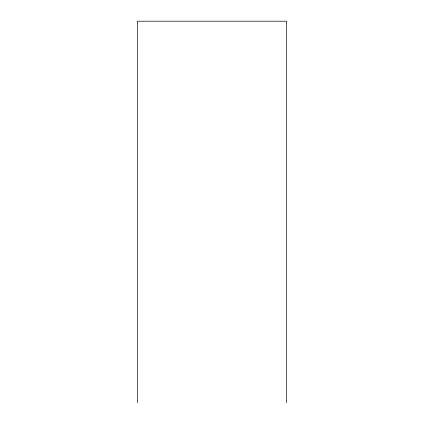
<?xml version="1.0" encoding="UTF-8"?>
<svg xmlns="http://www.w3.org/2000/svg" width="424" height="424" viewBox="0 0 424 424"><rect width="100%" height="100%" fill="white"/><g stroke="black" fill="none" stroke-linecap="round" stroke-linejoin="round"><path stroke-width="0.64" d="M286.661 402.8L286.661 21.2L137.339 21.2L137.339 402.8"/></g></svg>
